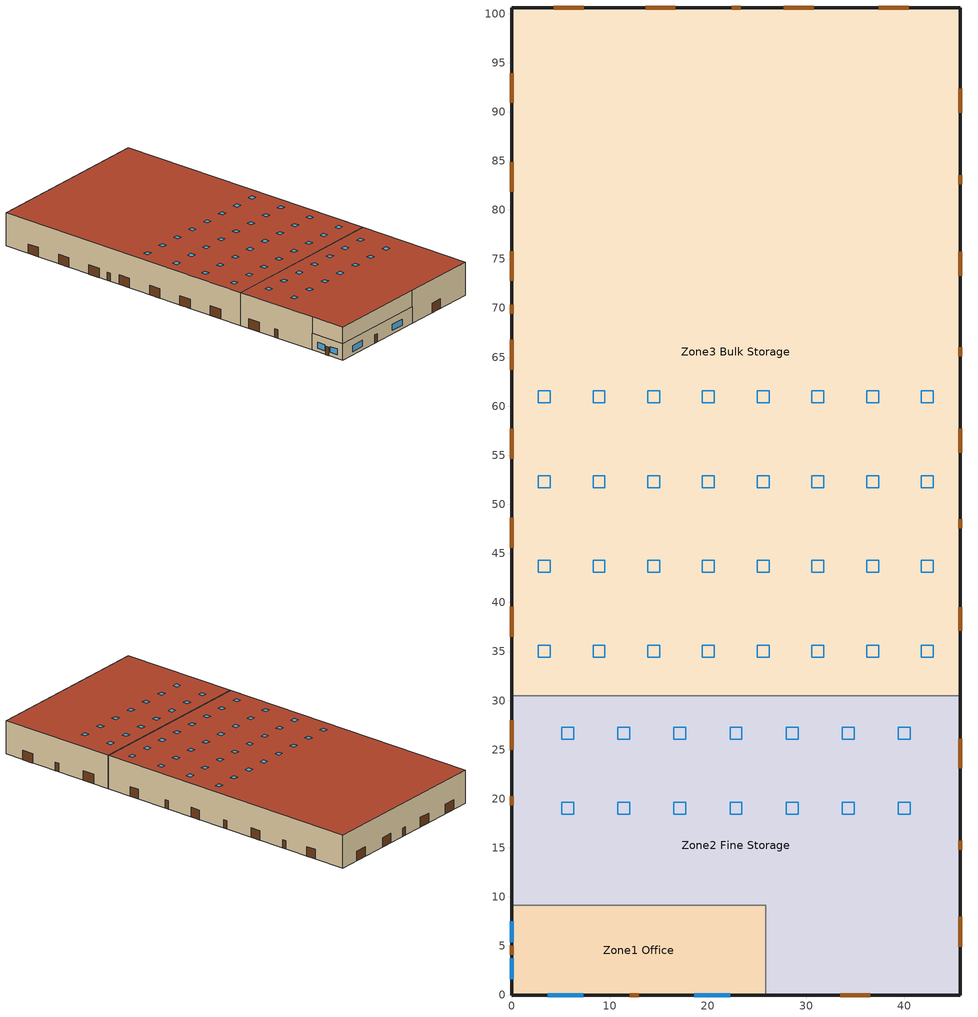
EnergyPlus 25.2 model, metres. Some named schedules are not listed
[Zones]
Zone1 Office
 floor ground (OfficeFloor_Ffactor): 25.91,9.14 25.91,0 0,0 0,9.14 z0
 wall outside (nonres_ext_wall_grd): 0,9.14 0,0 25.91,0 z0:4.27
 wall to Zone2 Fine Storage (Interior Wall): 25.91,0 25.91,9.14 0,9.14 z0:4.27
 window (NonresWindow_U_0.362_SHGC_West_0.359): 3.66,0 7.31,0 / 18.59,0 22.25,0 z0.91:2.44
 window (NonresWindow_U_0.362_SHGC_North_0.359): 0,7.52 0,5.39 / 0,3.76 0,1.62 z0.91:2.44
 door (Swinging Door_con): 12.04,0 12.95,0 / 0,5.03 0,4.11 z0:2.13
 ceiling to Zone2 Fine Storage (InsulatedCeiling): 25.91,0 25.91,9.14 0,9.14 0,0 z4.27
Zone2 Fine Storage
 floor ground (FineStorageFloor_Ffactor): 45.72,30.48 45.72,0 25.91,0 25.91,9.14 0,9.14 0,30.48 z0
 wall outside (nonres_ext_wall_grd): 25.91,0 45.72,0 45.72,30.48 / 0,30.48 0,9.14 z0:8.53; 0,9.14 0,0 25.91,0 z4.27:8.53
 door (Overhead Door_con): 33.48,0 36.53,0 / 45.72,4.94 45.72,7.99 / 45.72,23.09 45.72,26.14 / 0,28.02 0,24.97 z0:2.44
 door (Swinging Door_con): 0,20.27 0,19.35 / 45.72,14.78 45.72,15.7 z0:2.13
 roof outside (nonres_roof): 45.72,0 45.72,30.48 0,30.48 0,0 z8.53
 skylight (Skylight_U_0.5_SHGC_0.4): 10.82,18.44 12.04,18.44 12.04,19.66 10.82,19.66 z8.53; 16.54,18.44 17.75,18.44 17.75,19.66 16.54,19.66 z8.53; 22.25,18.44 23.47,18.44 23.47,19.66 22.25,19.66 z8.53; 27.97,18.44 29.18,18.44 29.18,19.66 27.97,19.66 z8.53; 33.68,18.44 34.9,18.44 34.9,19.66 33.68,19.66 z8.53; 39.4,18.44 40.61,18.44 40.61,19.66 39.4,19.66 z8.53; 39.4,26.06 40.61,26.06 40.61,27.28 39.4,27.28 z8.53; 33.68,26.06 34.9,26.06 34.9,27.28 33.68,27.28 z8.53; 27.97,26.06 29.18,26.06 29.18,27.28 27.97,27.28 z8.53; 22.25,26.06 23.47,26.06 23.47,27.28 22.25,27.28 z8.53; 16.54,26.06 17.75,26.06 17.75,27.28 16.54,27.28 z8.53; 10.82,26.06 12.04,26.06 12.04,27.28 10.82,27.28 z8.53; 5.11,26.06 6.32,26.06 6.32,27.28 5.11,27.28 z8.53; 5.11,18.44 6.32,18.44 6.32,19.66 5.11,19.66 z8.53
Zone3 Bulk Storage
 floor ground (BulkStorageFloor_Ffactor): 45.72,100.58 45.72,30.48 0,30.48 0,100.58 z0
 wall outside (semiheated_ext_wall_grd): 45.72,30.48 45.72,100.58 0,100.58 0,30.48 z0:8.53
 wall to Zone2 Fine Storage (semiheated_ext_wall_grd): 45.72,30.48 0,30.48 z0:8.53
 door (Overhead Door_semi): 0,93.95 0,90.9 / 0,84.88 0,81.83 / 0,75.82 0,72.77 / 0,66.75 0,63.7 / 0,57.68 0,54.63 / 0,48.61 0,45.57 / 0,39.55 0,36.5 / 45.72,37.09 45.72,39.53 / 45.72,55.27 45.72,57.71 / 45.72,73.32 45.72,75.75 / 45.72,89.89 45.72,92.33 / 40.44,100.58 37.39,100.58 / 30.77,100.58 27.72,100.58 / 16.69,100.58 13.64,100.58 / 7.32,100.58 4.27,100.58 z0:2.44
 door (Swinging Door_semi): 45.72,47.55 45.72,48.46 / 45.72,65.07 45.72,65.99 / 45.72,82.6 45.72,83.51 / 23.35,100.58 22.44,100.58 / 0,70.35 0,69.43 z0:2.13
 roof outside (semiheated_roof): 0,100.58 0,30.48 45.72,30.48 45.72,100.58 z8.53
 skylight (SemiHtdSkylight_U_0.75_SHGC_0.55): 2.71,34.44 3.93,34.44 3.93,35.66 2.71,35.66 z8.53; 2.71,43.08 3.93,43.08 3.93,44.3 2.71,44.3 z8.53; 2.71,60.35 3.93,60.35 3.93,61.57 2.71,61.57 z8.53; 41.76,43.08 42.97,43.08 42.97,44.3 41.76,44.3 z8.53; 41.76,34.44 42.97,34.44 42.97,35.66 41.76,35.66 z8.53; 41.76,60.35 42.97,60.35 42.97,61.57 41.76,61.57 z8.53; 41.76,51.71 42.97,51.71 42.97,52.93 41.76,52.93 z8.53; 36.18,34.44 37.4,34.44 37.4,35.66 36.18,35.66 z8.53; 36.18,43.08 37.4,43.08 37.4,44.3 36.18,44.3 z8.53; 36.18,51.71 37.4,51.71 37.4,52.93 36.18,52.93 z8.53; 36.18,60.35 37.4,60.35 37.4,61.57 36.18,61.57 z8.53; 30.6,51.71 31.82,51.71 31.82,52.93 30.6,52.93 z8.53; 30.6,43.08 31.82,43.08 31.82,44.3 30.6,44.3 z8.53; 30.6,60.35 31.82,60.35 31.82,61.57 30.6,61.57 z8.53; 30.6,34.44 31.82,34.44 31.82,35.66 30.6,35.66 z8.53; 25.02,60.35 26.24,60.35 26.24,61.57 25.02,61.57 z8.53; 25.02,51.71 26.24,51.71 26.24,52.93 25.02,52.93 z8.53; 25.02,43.08 26.24,43.08 26.24,44.3 25.02,44.3 z8.53; 25.02,34.44 26.24,34.44 26.24,35.66 25.02,35.66 z8.53; 19.44,60.35 20.66,60.35 20.66,61.57 19.44,61.57 z8.53; 19.44,34.44 20.66,34.44 20.66,35.66 19.44,35.66 z8.53; 19.44,51.71 20.66,51.71 20.66,52.93 19.44,52.93 z8.53; 19.44,43.08 20.66,43.08 20.66,44.3 19.44,44.3 z8.53; 13.87,34.44 15.09,34.44 15.09,35.66 13.87,35.66 z8.53; 13.87,43.08 15.09,43.08 15.09,44.3 13.87,44.3 z8.53; 2.71,51.71 3.93,51.71 3.93,52.93 2.71,52.93 z8.53; 13.87,60.35 15.09,60.35 15.09,61.57 13.87,61.57 z8.53; 8.29,34.44 9.51,34.44 9.51,35.66 8.29,35.66 z8.53; 8.29,43.08 9.51,43.08 9.51,44.3 8.29,44.3 z8.53; 8.29,60.35 9.51,60.35 9.51,61.57 8.29,61.57 z8.53; 13.87,51.71 15.09,51.71 15.09,52.93 13.87,52.93 z8.53; 8.29,51.71 9.51,51.71 9.51,52.93 8.29,52.93 z8.53
[Building]
Warehouse: North Axis=90; Terrain=Urban; Loads Convergence Tolerance Value=0.04; Temperature Convergence Tolerance Value=0.4; Solar Distribution=FullExterior; Maximum Number of Warmup Days=25; Minimum Number of Warmup Days=6
[Site:Location]
Albuquerque.Intl.Sunport_NM_USA WMO=723650: Latitude=35.04; Longitude=-106.62; Time Zone=-7; Elevation=1620
[SizingPeriod:DesignDay] Day of Month=21; DryBulb Temperature Range Modifier Type=DefaultMultipliers; Humidity Condition Type=Wetbulb; Barometric Pressure=83318; Rain Indicator=No; Snow Indicator=No; Daylight Saving Time Indicator=No
Name | Month | Day Type | Maximum DryBulb Temperature | Daily DryBulb Temperature Range | Wetbulb or DewPoint at Maximum DryBulb | Wind Speed | Wind Direction | Solar Model Indicator | Sky Clearness | ASHRAE Clear Sky Optical Depth for Beam Irradiance taub | ASHRAE Clear Sky Optical Depth for Diffuse Irradiance taud
Albuquerque.Intl.Sunport_NM_USA Ann Htg 99.6% Condns DB | 12 | WinterDesignDay | -7.9 | 0 | -7.9 | 3.2 | 0 | ASHRAEClearSky | 0
Albuquerque.Intl.Sunport_NM_USA Ann Clg .4% Condns DB=>MWB | 7 | SummerDesignDay | 35.1 | 13.5 | 15.7 | 4.4 | 220 | ASHRAETau |  | 0.463 | 1.887
[Site:GroundTemperature:FCfactorMethod]
January Ground Temperature=13.7; February Ground Temperature=7; March Ground Temperature=2.1; April Ground Temperature=2.6; May Ground Temperature=4.3; June Ground Temperature=8.8; July Ground Temperature=13.9; August Ground Temperature=17.8; September Ground Temperature=23.2; October Ground Temperature=25.6; November Ground Temperature=24.1; December Ground Temperature=20.5
[Site:WaterMainsTemperature]
Calculation Method=Correlation; Annual Average Outdoor Air Temperature=13.6333; Maximum Difference In Monthly Average Outdoor Air Temperatures=23.5
[Material]
Name | Roughness | Thickness | Conductivity | Density | Specific Heat | Thermal Absorptance | Solar Absorptance | Visible Absorptance
Bulk Storage Products Material | Rough | 2.4384 | 1.442 | 200.231 | 836.8 | 0.9 | 0.7 | 0.7
Steel Frame/Cavity | MediumRough | 0.0889002 | 0.0841162 | 641.379 | 502.08 | 0.9 | 0.7 | 0.7
Interior Wall Addi Insul | MediumRough | 2.54e-08 | 0.04326 | 22.4258 | 836.8 | 0.9 | 0.7 | 0.7
F07 25mm stucco | Smooth | 0.0254 | 0.72 | 1856 | 840 | 0.9 | 0.7 | 0.7
F08 Metal surface | Smooth | 0.0008 | 45.28 | 7824 | 500
F08 Metal roof surface | Smooth | 0.0008 | 45.28 | 7824 | 500 | 0.9 | 0.77
G01 16mm gypsum board | MediumSmooth | 0.0159 | 0.16 | 800 | 1090
[Material:NoMass] Thermal Absorptance=0.9; Solar Absorptance=0.7; Visible Absorptance=0.7
Name | Roughness | Thermal Resistance
Opaque Door panel_con; Opaque Door panel_semi | MediumRough | 0.475973
Overhead Door_semi Panel | MediumRough | 0.489195
Overhead Door_con Panel | MediumRough | 0.568097
Nonres_Roof_Insulation | MediumSmooth | 4.62235
Semiheated_Roof_Insulation | MediumSmooth | 2.0103
Nonres_Exterior_Wall_Insulation_grd | MediumSmooth | 2.43051
Semiheated_Exterior_Wall_Insulation_grd | MediumSmooth | 0.817853
[WindowMaterial:SimpleGlazingSystem]
Name | UFactor | Solar Heat Gain Coefficient | Visible Transmittance
Nonres Window Glazing Layer North; Nonres Window Glazing Layer West | 2.05553 | 0.359 | 0.359
Nonres Skylight Glazing Layer | 2.83913 | 0.4 | 0.4
Semiheated Skylight Glazing Layer | 4.258695 | 0.55 | 0.55
[Construction]
nonres_roof: F08 Metal roof surface, Nonres_Roof_Insulation
semiheated_roof: F08 Metal roof surface, Semiheated_Roof_Insulation
nonres_ext_wall_grd: F08 Metal surface, Nonres_Exterior_Wall_Insulation_grd, G01 16mm gypsum board
semiheated_ext_wall_grd: F08 Metal surface, Semiheated_Exterior_Wall_Insulation_grd, G01 16mm gypsum board
NonresWindow_U_0.362_SHGC_North_0.359: Nonres Window Glazing Layer North
NonresWindow_U_0.362_SHGC_West_0.359: Nonres Window Glazing Layer West
Skylight_U_0.5_SHGC_0.4: Nonres Skylight Glazing Layer
SemiHtdSkylight_U_0.75_SHGC_0.55: Semiheated Skylight Glazing Layer
Swinging Door_con: Opaque Door panel_con
Swinging Door_semi: Opaque Door panel_semi
Overhead Door_semi: Overhead Door_semi Panel
Overhead Door_con: Overhead Door_con Panel
Bulk Storage Products: Bulk Storage Products Material
Interior Wall: F07 25mm stucco, G01 16mm gypsum board, Interior Wall Addi Insul, Steel Frame/Cavity, G01 16mm gypsum board
InsulatedCeiling: Interior Wall Addi Insul, G01 16mm gypsum board
[Construction:FfactorGroundFloor] FFactor=1.26363
Name | Area | PerimeterExposed
OfficeFloor_Ffactor | 236.88 | 35.0503
FineStorageFloor_Ffactor | 1156.53 | 71.6245
BulkStorageFloor_Ffactor | 3204.84 | 185.919
[Zone] Type=1; Multiplier=1; Ceiling Height=autocalculate; Volume=autocalculate; Floor Area=autocalculate; Part of Total Floor Area=Yes
Zone1 Office; Zone2 Fine Storage; Zone3 Bulk Storage
[InternalMass]
Bulk Storage Products Surface: Construction=Bulk Storage Products; Zone or ZoneList=Zone3 Bulk Storage; Surface Area=6028.45
[People] Number of People Schedule=BLDG_OCC_SCH; Fraction Radiant=0.3; Sensible Heat Fraction=autocalculate; Mean Radiant Temperature Calculation Type=EnclosureAveraged
Name | Zone or ZoneList or Space or SpaceList | Number of People Calculation Method | Floor Area per Person | Activity Level Schedule | Number of People
Office People | Zone1 Office | Area/Person | 18.5806 | Office Activity Schedule
ZONE2 FINE STORAGEPeople | Zone2 Fine Storage | People |  | ZONE2 FINE STORAGE Activity Schedule | 30
ZONE3 BULK STORAGEPeople | Zone3 Bulk Storage | People |  | ZONE3 BULK STORAGE Activity Schedule | 69
[Lights] Design Level Calculation Method=Watts/Area; Return Air Fraction=0; Fraction Visible=0.18; Fraction Replaceable=1; EndUse Subcategory=LightsWired; Return Air Fraction Calculated from Plenum Temperature=No
Name | Zone or ZoneList or Space or SpaceList | Schedule | Watts per Floor Area | Fraction Radiant
Office Lights | Zone1 Office | ltg_sch_office | 6.163299 | 0.37
Fine Storage Area Lights | Zone2 Fine Storage | ltg_sch_fine_storage | 6.684381 | 0.42
Bulk Storage Area Lights | Zone3 Bulk Storage | ltg_sch_bulk_storage | 3.196881 | 0.42
[ElectricEquipment] Design Level Calculation Method=EquipmentLevel; EndUse Subcategory=MiscPlug
Name | Zone or ZoneList or Space or SpaceList | Schedule | Design Level
Office Plug Load | Zone1 Office | Office_Plug_SCH | 1912.5
Bulk Storage  Plug Load | Zone3 Bulk Storage | Bulk Storage Plug Schedule | 8200.12
[ZoneInfiltration:DesignFlowRate] Temperature Term Coefficient=0; Velocity Squared Term Coefficient=0
Name | Zone or ZoneList or Space or SpaceList | Schedule | Design Flow Rate Calculation Method | Flow Rate per Exterior Surface Area | Constant Term Coefficient | Velocity Term Coefficient | Design Flow Rate
Office Infiltration | Zone1 Office | Office Infil Schedule | Flow/ExteriorWallArea | 0.000569572 | 0 | 0.224
Office Door Infiltration | Zone1 Office | INFIL_Door_Opening_SCH | Flow/Zone |  | 1 | 0 | 0.176508
Fine Storage Infiltration | Zone2 Fine Storage | Fine Sorage Infil Schedule | Flow/ExteriorWallArea | 0.000569572 | 0 | 0.224
Bulk Storage Infiltration | Zone3 Bulk Storage | Bulk Storage Infil_Base Schedule | Flow/ExteriorWallArea | 0.00146922 | 0 | 0.224
[ZoneVentilation:DesignFlowRate] Zone or ZoneList or Space or SpaceList=Zone3 Bulk Storage; Schedule=Always On Schedule; Design Flow Rate Calculation Method=Flow/Zone; Temperature Term Coefficient=0; Velocity Squared Term Coefficient=0; Delta Temperature=-100; Minimum Outdoor Temperature=-100; Maximum Outdoor Temperature=100; Maximum Wind Speed=40
Name | Design Flow Rate | Ventilation Type | Fan Pressure Rise | Fan Total Efficiency | Constant Term Coefficient | Velocity Term Coefficient | Minimum Indoor Temperature | Maximum Indoor Temperature
Bulk Storage Ventilation-1 | 37.76 | Exhaust | 31.1361 | 0.51 | 1 | 0 | 29.4444 | 100
Bulk Storage Ventilation-2 | 0.943895 | Natural |  | 1 | 0 | 0.224 | -73.3333 | 29.4444
[Exterior:Lights] Control Option=AstronomicalClock; EndUse Subcategory=General
Name | Schedule | Design Level
Exterior_Lights_a | Exterior_lighting_schedule_a | 119.03
Exterior_Lights_b | Exterior_lighting_schedule_b_2016 | 2955.82
Exterior_Lights_c | Exterior_lighting_schedule_c_2016 | 694.12
[HVACTemplate:Zone:VRF] Template VRF System=VRF_System_1; Heating Outdoor Air Flow Rate=Autosize; No Load Outdoor Air Flow Rate=Autosize; Outdoor Air Method=Autosize; Outdoor Air Flow Rate per Person=Autosize; Outdoor Air Flow Rate per Zone Floor Area=Autosize; Outdoor Air Flow Rate per Zone=Autosize; Design Specification Outdoor Air Object=Autosize; Design Specification Zone Air Distribution Object=Autosize; System Availability Schedule=Autosize; Cooling Coil Availability Schedule=Autosize; Cooling Coil Gross Rated Total Capacity=Autosize; Heat Pump Heating Coil Availability Schedule=Autosize
Zone1 Office; Zone2 Fine Storage; Zone3 Bulk Storage
[HVACTemplate:System:VRF]
VRF_System_1: Gross Rated Total Cooling Capacity=Autosize; Gross Rated Cooling COP=3.5; Minimum Outdoor Temperature in Cooling Mode=-6; Maximum Outdoor Temperature in Cooling Mode=43; Gross Rated Heating Capacity=Autosize; Rated Heating Capacity Sizing Ratio=1; Gross Rated Heating COP=3.8; Minimum Outdoor Temperature in Heating Mode=-20; Maximum Outdoor Temperature in Heating Mode=15; Minimum Heat Pump PartLoad Ratio=0.15
[ZoneControl:Thermostat] Control Type Schedule=ThermostatSetpoint:DualSetpoint; Control 1=Htg-SetP-Sch
Name | Zone or ZoneList
Thermostat_Zone1 Office | Zone1 Office
Thermostat_Zone2 Fine Storage | Zone2 Fine Storage
Thermostat_Zone3 Bulk Storage | Zone3 Bulk Storage
[WaterHeater:Mixed]
SWHSys1 Water Heater: Tank Volume=0.0757083; Setpoint Temperature Schedule=Hot Water Setpoint Temp Schedule; Deadband Temperature Difference=2; Maximum Temperature Limit=82.2222; Heater Control Type=Cycle; Heater Maximum Capacity=6154.75; Heater Minimum Capacity=0; Heater Fuel Type=ELECTRICITY; Heater Thermal Efficiency=1; Off Cycle Parasitic Fuel Consumption Rate=481; Off Cycle Parasitic Fuel Type=ELECTRICITY; Off Cycle Parasitic Heat Fraction to Tank=0; On Cycle Parasitic Fuel Consumption Rate=481; On Cycle Parasitic Fuel Type=ELECTRICITY; Ambient Temperature Indicator=Zone; Ambient Temperature Zone=Zone1 Office; Off Cycle Loss Coefficient to Ambient Temperature=0.798543; On Cycle Loss Coefficient to Ambient Temperature=0.798543; Peak Use Flow Rate=8.07469e-06; Use Flow Rate Fraction Schedule=Office DHW Schedule
[Generator:PVWatts]
PV_module: PVWatts Version=5; DC System Capacity=26025; Module Type=Premium; Array Type=FixedOpenRack; System Losses=0.113; Array Geometry Type=TiltAzimuth; Tilt Angle=0; Azimuth Angle=180
[ElectricLoadCenter:Inverter:PVWatts]
PV_Inverter: DC to AC Size Ratio=1.2; Inverter Efficiency=0.96
[ElectricLoadCenter:Generators]
PV_Generator: Generator 1=PV_module; Generator 1 Rated Electric Power Output=26025; Generator 1 Availability Schedule=PV_SCH
[ElectricLoadCenter:Distribution]
Generator: Generator List=PV_Generator; Generator Operation Scheme Type=Baseload; Electrical Buss Type=DirectCurrentWithInverter; Inverter=PV_Inverter
[Schedule:Compact]
PV_SCH: Through: 12/31, For: AllDays, Until: 24:00, 1
Office_Plug_SCH: Through: 12/31, For: SummerDesignDay, Until: 24:00, 1, For: WinterDesignDay, Until: 24:00, 0, For: Weekdays Saturday, Until: 06:00, 0.245687, Until: 07:00, 0.287852, Until: 08:00, 0.479753, Until: 12:00, 0.959505, Until: 13:00, 0.901935, Until: 17:00, 0.959505, Until: 18:00, 0.479753, Until: 24:00, 0.245687, For: AllOtherDays, Until: 24:00, 0.245687
Bulk Storage Plug Schedule: Through: 12/31, For: Sunday Holidays, Until: 24:00, 0, For: Weekdays Saturday AllOtherDays, Until: 08:00, 0.25, Until: 12:00, 1, Until: 13:00, 0.25, Until: 17:00, 1, Until: 24:00, 0.25
BLDG_OCC_SCH: Through: 12/31, For: Weekdays Saturday WinterDesignDay, Until: 06:00, 0, Until: 07:00, 0.11, Until: 08:00, 0.21, Until: 12:00, 1, Until: 13:00, 0.53, Until: 17:00, 1, Until: 18:00, 0.32, Until: 24:00, 0, For: SummerDesignDay, Until: 06:00, 1e-09, Until: 07:00, 0.11, Until: 08:00, 0.21, Until: 12:00, 1, Until: 13:00, 0.53, Until: 17:00, 1, Until: 18:00, 0.32, Until: 24:00, 1e-09, For: Sunday Holidays AllOtherDays, Until: 24:00, 0
Office Activity Schedule; ZONE3 BULK STORAGE Activity Schedule; ZONE2 FINE STORAGE Activity Schedule: Through: 12/31, For: AllDays, Until: 24:00, 131.85
Office DHW Schedule: Through: 12/31, For: Sunday Holidays, Until: 24:00, 0.015, For: Weekdays Saturday AllOtherDays, Until: 06:00, 0, Until: 07:00, 0.05, Until: 08:00, 0.101, Until: 09:00, 0.399, Until: 11:00, 0.501, Until: 12:00, 0.696, Until: 13:00, 0.9, Until: 14:00, 0.798, Until: 15:00, 0.696, Until: 16:00, 0.798, Until: 17:00, 0.297, Until: 18:00, 0.05, Until: 24:00, 0
Hot Water Setpoint Temp Schedule: THROUGH: 12/31, FOR: AllDays, UNTIL: 24:00, 60
Always On Schedule: THROUGH: 12/31, FOR: AllDays, UNTIL: 24:00, 1
Office Infil Schedule: Through: 12/31, For: Sunday Holidays SummerDesignDay WinterDesignDay, Until: 24:00, 1, For: Weekdays Saturday AllOtherDays, Until: 07:00, 1, Until: 09:00, 1.25, Until: 16:00, 0.5, Until: 18:00, 1.25, Until: 24:00, 1
Fine Sorage Infil Schedule: Through: 12/31, For: Sunday Holidays, Until: 24:00, 1, For: SummerDesignDay WinterDesignDay, Until: 24:00, 1.25, For: Weekdays Saturday AllOtherDays, Until: 07:00, 1, Until: 09:00, 1.25, Until: 16:00, 0.5, Until: 18:00, 1.25, Until: 24:00, 1
Bulk Storage Infil_Base Schedule: Through: 12/31, For: Sunday Holidays, Until: 24:00, 0.765, For: SummerDesignDay WinterDesignDay, Until: 24:00, 1, For: Weekdays Saturday AllOtherDays, Until: 08:00, 0.765, Until: 12:00, 1, Until: 13:00, 0.765, Until: 17:00, 1, Until: 24:00, 0.765
INFIL_Door_Opening_SCH: Through: 12/31, For: Weekdays, Until: 06:00, 0, Until: 07:00, 0.131, Until: 08:00, 1, Until: 12:00, 0.131, Until: 13:00, 1, Until: 17:00, 0.131, Until: 18:00, 1, Until: 19:00, 0.131, Until: 24:00, 0, For: Saturday Sunday Holidays AllOtherDays, Until: 24:00, 0
Exterior_lighting_schedule_a: Through:12/31, For:AllDays, Until: 06:00, 0, Until: 24:00, 1
Exterior_lighting_schedule_b_2016: Through:12/31, For:AllDays, Until: 06:00, 0.5, Until: 24:00, 1
Exterior_lighting_schedule_c_2016: Through:12/31, For:AllDays, Until: 06:00, 0.5, Until: 20:00, 1, Until: 24:00, 0.5
[SCHEDULE:COMPACT]
ltg_sch_office: Through: 12/31, For: SummerDesignDay, Until: 24:00, 1, For: WinterDesignDay, Until: 24:00, 0, For: Weekdays, Until: 6:00, 0.122163, Until: 7:00, 0.156107, Until: 8:00, 0.285057, Until: 12:00, 0.522606, Until: 13:00, 0.461525, Until: 17:00, 0.522606, Until: 18:00, 0.414017, Until: 24:00, 0.122163, For: Saturday, Until: 6:00, 0.122163, Until: 7:00, 0.156107, Until: 8:00, 0.285057, Until: 12:00, 0.522606, Until: 13:00, 0.461525, Until: 17:00, 0.522606, Until: 18:00, 0.414017, Until: 24:00, 0.122163, For: AllOtherDays, Until: 24:00, 0.122163
ltg_sch_bulk_storage; ltg_sch_fine_storage: Through: 12/31, For: SummerDesignDay, Until: 24:00, 1, For: WinterDesignDay, Until: 24:00, 0, For: Weekdays, Until: 7:00, 0.04375, Until: 8:00, 0.2625, Until: 9:00, 0.32812, Until: 16:00, 0.37188, Until: 17:00, 0.32812, Until: 18:00, 0.2625, Until: 24:00, 0.04375, For: Saturday, Until: 7:00, 0.04375, Until: 8:00, 0.2625, Until: 9:00, 0.32812, Until: 16:00, 0.37188, Until: 17:00, 0.32812, Until: 18:00, 0.2625, Until: 24:00, 0.04375, For: AllOtherDays, Until: 24:00, 0.04375
